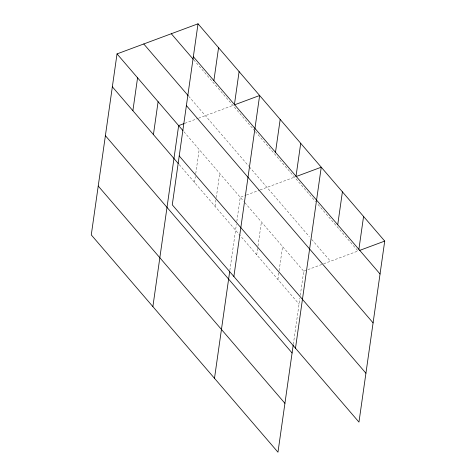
<?xml version="1.0" encoding="UTF-8"?>
<svg xmlns="http://www.w3.org/2000/svg" width="476" height="476" viewBox="0 0 476 476"><rect width="100%" height="100%" fill="white"/><g stroke="black" fill="none" stroke-linecap="round" stroke-linejoin="round"><path stroke-width="0.36" stroke-dasharray="2.38 1.78" d="M194.5 182.409L195.333 176.56M195.749 173.639L199.182 149.512M215.033 206.31L216.181 198.272M216.282 197.54L219.716 173.413M229.843 270.463L236.405 224.363M236.822 221.441L240.255 197.314L245.735 195.273M256.731 254.838L257.873 246.794M257.98 246.062L261.413 221.935M277.889 279.466L279.037 271.421M279.138 270.689L282.571 246.562M293.323 344.338L299.88 298.244M300.296 295.316L303.73 271.189L244.099 201.788M184.813 123.314L197.832 118.476M198.516 118.221L232.913 105.44M246.425 195.017L259.444 190.18M260.128 189.924L294.525 177.143M303.73 271.189L307.157 269.916M307.847 269.66L322.924 264.055M323.609 263.805L358 251.019L317.123 203.448M193.75 59.857L254.88 131.007M255.356 131.56L315.683 201.77M188.657 96.217L248.835 166.255M249.311 166.814L309.299 236.631M311.709 239.428L330.463 261.253M183.897 131.721L243.623 201.229M179.214 164.625L299.047 304.093"/><path stroke-width="0.71" d="M198.028 23.8L172.27 204.811L358.969 422.099L384.727 241.088L198.028 23.8L117.031 53.901L91.273 234.912L277.972 452.2L293.216 345.058M132.887 110.706L137.57 77.802M153.421 134.607L158.103 101.703M152.879 306.615L178.643 125.604L184.129 123.57M213.885 80.605L218.567 47.701M234.424 104.506L239.101 71.602M214.492 378.325L229.64 271.903M233.877 276.514L259.64 95.503L234.281 104.928M275.497 152.308L280.18 119.405M296.03 176.209L300.713 143.306M295.489 348.218L321.252 167.207L295.894 176.632M337.728 224.737L342.411 191.834M358.886 249.364L363.569 216.461M359.368 250.513L384.727 241.088M193.345 56.703L380.044 273.986M171.3 33.736L193.268 59.304M143.764 43.971L188.181 95.664M186.39 105.577L373.089 322.865M117.031 53.901L182.939 130.608M179.226 155.938L365.925 373.22M112.348 86.805L178.262 163.512M105.392 135.678L292.091 352.966M98.229 186.039L284.928 403.327"/></g></svg>
